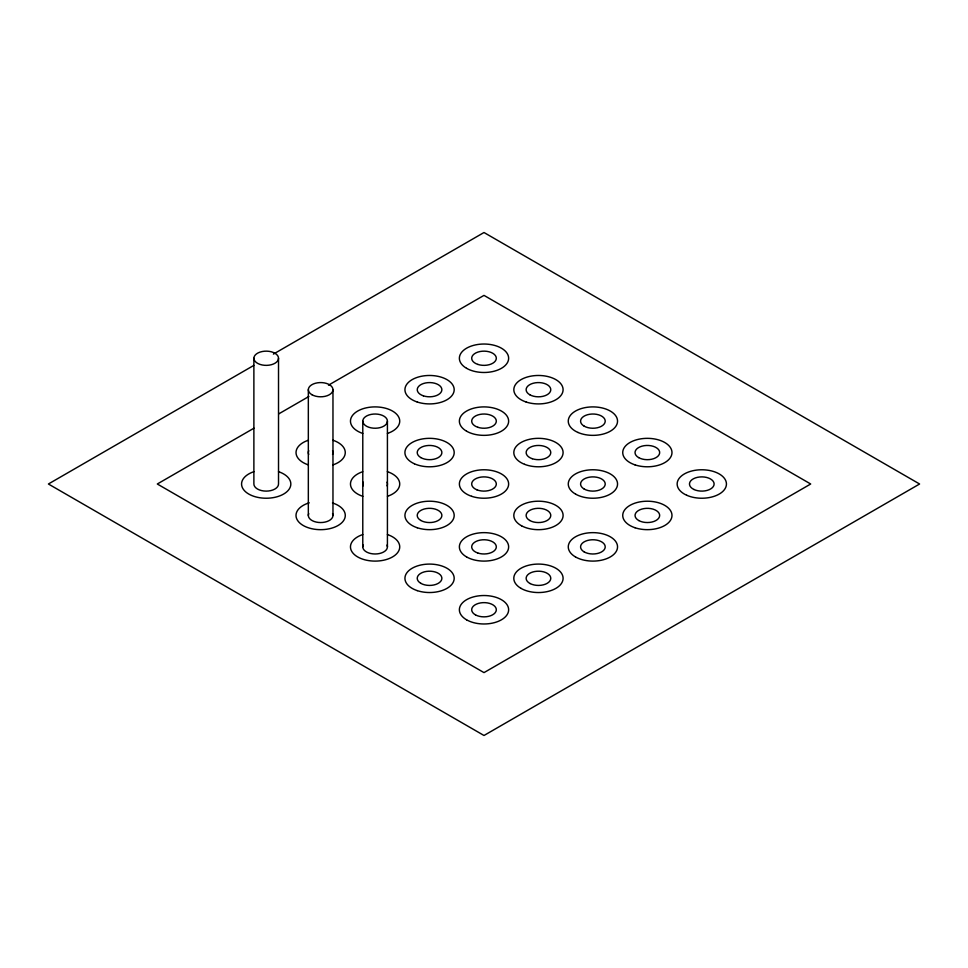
<?xml version="1.0" encoding="UTF-8"?>
<svg xmlns="http://www.w3.org/2000/svg" width="968" height="968" viewBox="0 0 968 968"><rect width="100%" height="100%" fill="white"/><g stroke="black" fill="none" stroke-linecap="round" stroke-linejoin="round"><path stroke-width="1.45" d="M253.773 365.432L48.4 484L484 735.486L919.6 484L484 232.514L273.399 354.106M254.003 428.171L157.3 484L484 672.615L810.7 484L484 295.385L328.491 385.167M278.832 413.832L308.889 396.481M387.418 421.128A12.318 7.115 0 0 1 368.941 427.287A12.318 7.115 0 0 1 368.941 414.969A12.318 7.115 0 0 1 387.418 421.128L387.418 546.872M362.782 421.128L362.782 546.872M332.968 389.693L332.968 515.436M308.332 389.693L308.332 515.436M278.518 358.257A12.318 7.115 0 0 1 260.041 364.416A12.318 7.115 0 0 1 260.041 352.098A12.318 7.115 0 0 1 278.518 358.257L278.518 484A12.318 7.115 0 0 1 266.2 491.115A12.318 7.115 0 0 1 253.882 484L253.882 358.257M278.518 471.682A24.636 14.23 0 0 1 285.076 493.148A24.636 14.23 0 0 1 247.324 493.148A24.636 14.23 0 0 1 253.882 471.682M332.46 502.949A24.636 14.23 0 0 1 339.562 524.559A24.636 14.23 0 0 1 301.459 524.366A24.636 14.23 0 0 1 309.228 502.828M387.418 534.554A24.636 14.23 0 0 1 393.976 556.019A24.636 14.23 0 0 1 356.224 556.019A24.636 14.23 0 0 1 362.782 534.554M332.968 440.246A24.636 14.23 0 0 1 332.968 464.882M308.332 464.882A24.636 14.23 0 0 1 308.332 440.246M362.782 433.446A24.636 14.23 0 0 1 356.224 411.981A24.636 14.23 0 0 1 393.976 411.981A24.636 14.23 0 0 1 387.418 433.446M387.357 471.658A24.636 14.23 0 0 1 387.49 496.294M362.843 496.342A24.636 14.23 0 0 1 362.71 471.706M332.556 513.597A12.318 7.115 0 0 1 320.65 522.551A12.318 7.115 0 0 1 308.744 513.597M308.744 454.403A12.318 7.115 0 0 1 308.744 450.725M332.556 450.725A12.318 7.115 0 0 1 332.556 454.403M387.006 482.161A12.318 7.115 0 0 1 387.006 485.839M363.194 485.839A12.318 7.115 0 0 1 363.194 482.161M387.006 545.032A12.318 7.115 0 0 1 375.1 553.986A12.318 7.115 0 0 1 363.194 545.032M417.232 590.625A24.636 14.23 0 0 0 454.186 578.307A24.636 14.23 0 0 0 417.232 565.99A24.636 14.23 0 0 0 417.232 590.625M466.576 619.81A24.636 14.23 0 0 0 507.801 613.434A24.636 14.23 0 0 0 477.623 596.01A24.636 14.23 0 0 0 466.576 619.81M417.232 402.01A24.636 14.23 0 0 0 454.186 389.693A24.636 14.23 0 0 0 417.232 377.375A24.636 14.23 0 0 0 417.232 402.01M466.576 368.312A24.636 14.23 0 0 0 507.801 361.935A24.636 14.23 0 0 0 477.623 344.511A24.636 14.23 0 0 0 466.576 368.312M417.232 527.754A24.636 14.23 0 0 0 454.186 515.436A24.636 14.23 0 0 0 417.232 503.118A24.636 14.23 0 0 0 417.232 527.754M466.576 556.927A24.636 14.23 0 0 0 507.801 550.55A24.636 14.23 0 0 0 477.623 533.126A24.636 14.23 0 0 0 466.576 556.927M521.026 588.375A24.636 14.23 0 0 0 562.251 581.986A24.636 14.23 0 0 0 532.073 564.562A24.636 14.23 0 0 0 521.026 588.375M575.476 556.927A24.636 14.23 0 0 0 616.701 550.55A24.636 14.23 0 0 0 586.523 533.126A24.636 14.23 0 0 0 575.476 556.927M471.682 496.318A24.636 14.23 0 0 0 508.636 484A24.636 14.23 0 0 0 471.682 471.682A24.636 14.23 0 0 0 471.682 496.318M414.389 463.781A24.636 14.23 0 0 0 453.956 454.536A24.636 14.23 0 0 0 420.306 439.375A24.636 14.23 0 0 0 414.389 463.781M466.576 431.184A24.636 14.23 0 0 0 507.801 424.807A24.636 14.23 0 0 0 477.623 407.383A24.636 14.23 0 0 0 466.576 431.184M526.132 402.01A24.636 14.23 0 0 0 563.086 389.693A24.636 14.23 0 0 0 526.132 377.375A24.636 14.23 0 0 0 526.132 402.01M524.583 464.325A24.636 14.23 0 0 0 563.025 453.617A24.636 14.23 0 0 0 527.741 439.75A24.636 14.23 0 0 0 524.583 464.325M521.583 525.806A24.636 14.23 0 0 0 562.444 518.691A24.636 14.23 0 0 0 531.335 501.811A24.636 14.23 0 0 0 521.583 525.806M575.645 494.152A24.636 14.23 0 0 0 616.761 487.557A24.636 14.23 0 0 0 586.293 470.291A24.636 14.23 0 0 0 575.645 494.152M635.032 527.754A24.636 14.23 0 0 0 671.986 515.436A24.636 14.23 0 0 0 635.032 503.118A24.636 14.23 0 0 0 635.032 527.754M578.005 432.466A24.636 14.23 0 0 0 617.342 422.907A24.636 14.23 0 0 0 583.353 408.012A24.636 14.23 0 0 0 578.005 432.466M686.735 495.265A24.636 14.23 0 0 0 726.218 485.9A24.636 14.23 0 0 0 692.435 470.835A24.636 14.23 0 0 0 686.735 495.265M635.032 464.882A24.636 14.23 0 0 0 671.986 452.564A24.636 14.23 0 0 0 635.032 440.246A24.636 14.23 0 0 0 635.032 464.882M420.838 583.341A12.318 7.115 0 0 0 441.456 580.147A12.318 7.115 0 0 0 426.356 571.435A12.318 7.115 0 0 0 420.838 583.341M475.518 614.898A12.318 7.115 0 0 0 495.979 611.413A12.318 7.115 0 0 0 480.503 602.919A12.318 7.115 0 0 0 475.518 614.898M530.137 583.559A12.318 7.115 0 0 0 550.49 579.832A12.318 7.115 0 0 0 534.723 571.531A12.318 7.115 0 0 0 530.137 583.559M477.708 552.982A12.318 7.115 0 0 0 496.318 546.968A12.318 7.115 0 0 0 477.974 540.664A12.318 7.115 0 0 0 477.708 552.982M420.838 520.469A12.318 7.115 0 0 0 441.456 517.275A12.318 7.115 0 0 0 426.356 508.563A12.318 7.115 0 0 0 420.838 520.469M476.946 489.832A12.318 7.115 0 0 0 496.269 484.617A12.318 7.115 0 0 0 478.785 477.551A12.318 7.115 0 0 0 476.946 489.832M420.838 457.598A12.318 7.115 0 0 0 441.456 454.403A12.318 7.115 0 0 0 426.356 445.691A12.318 7.115 0 0 0 420.838 457.598M477.841 364.416A12.318 7.115 0 0 0 496.318 358.257A12.318 7.115 0 0 0 477.841 352.098A12.318 7.115 0 0 0 477.841 364.416M529.738 394.726A12.318 7.115 0 0 0 550.356 391.532A12.318 7.115 0 0 0 535.256 382.82A12.318 7.115 0 0 0 529.738 394.726M477.841 427.287A12.318 7.115 0 0 0 496.318 421.128A12.318 7.115 0 0 0 477.841 414.969A12.318 7.115 0 0 0 477.841 427.287M532.291 458.723A12.318 7.115 0 0 0 550.768 452.564A12.318 7.115 0 0 0 532.291 446.405A12.318 7.115 0 0 0 532.291 458.723M529.738 520.469A12.318 7.115 0 0 0 550.356 517.275A12.318 7.115 0 0 0 535.256 508.563A12.318 7.115 0 0 0 529.738 520.469M584.188 551.905A12.318 7.115 0 0 0 604.806 548.711A12.318 7.115 0 0 0 589.706 539.999A12.318 7.115 0 0 0 584.188 551.905M584.188 489.034A12.318 7.115 0 0 0 604.806 485.839A12.318 7.115 0 0 0 589.706 477.127A12.318 7.115 0 0 0 584.188 489.034M584.188 426.162A12.318 7.115 0 0 0 604.806 422.968A12.318 7.115 0 0 0 589.706 414.256A12.318 7.115 0 0 0 584.188 426.162M638.638 457.598A12.318 7.115 0 0 0 659.256 454.403A12.318 7.115 0 0 0 644.156 445.691A12.318 7.115 0 0 0 638.638 457.598M693.971 489.493A12.318 7.115 0 0 0 713.948 485.174A12.318 7.115 0 0 0 697.48 477.333A12.318 7.115 0 0 0 693.971 489.493M638.844 520.578A12.318 7.115 0 0 0 659.317 517.118A12.318 7.115 0 0 0 643.889 508.611A12.318 7.115 0 0 0 638.844 520.578M423.391 395.851A12.318 7.115 0 0 0 441.868 389.693A12.318 7.115 0 0 0 423.391 383.534A12.318 7.115 0 0 0 423.391 395.851M311.938 394.714A12.318 7.115 0 0 0 332.556 391.532A12.318 7.115 0 0 0 317.456 382.82A12.318 7.115 0 0 0 311.938 394.714"/></g></svg>
